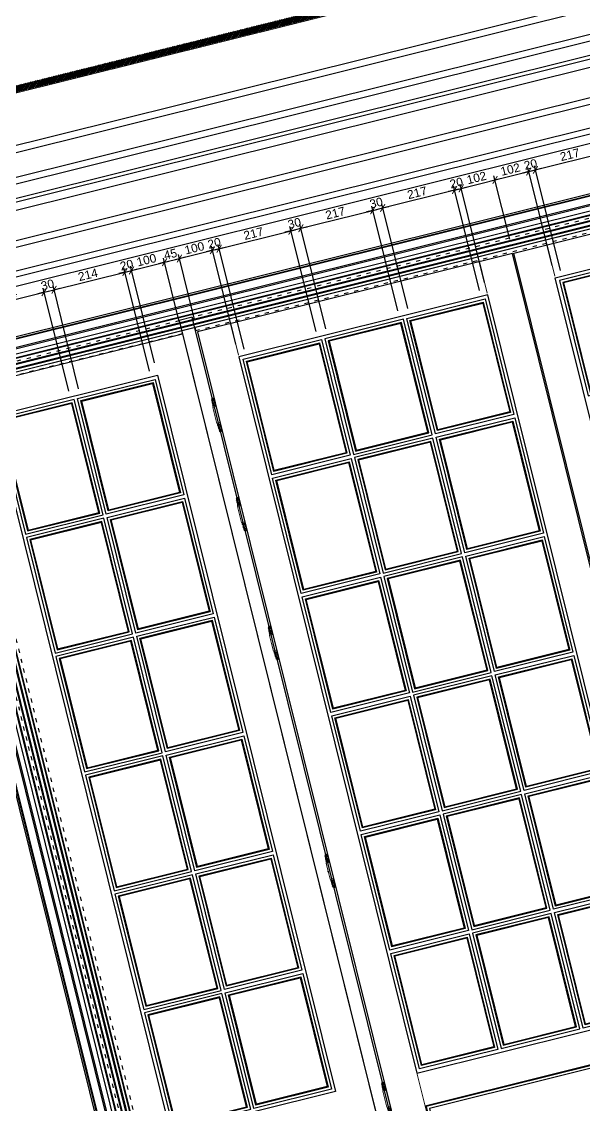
# Model space of a CAD drawing. Header units: inches. Extents: x 122939 to 389145, y 29603 to 574065.
# Drawn here: x 324698 to 326350, y 502496 to 505674 of the extents above; entities that cross this region are included whole.
import ezdxf

# ---------------------------------------------------------------- set-up
doc = ezdxf.new("R2010")
doc.units = ezdxf.units.IN
doc.header["$MEASUREMENT"] = 0
doc.linetypes.add('ACAD_ISO03W100', pattern=[30, 12, -18])
for name, color, linetype in [('8', 8, 'Continuous'), ('DETAIL', 1, 'Continuous'), ('gypsum', 31, 'Continuous')]:
    doc.layers.add(name, color=color, linetype=linetype)
doc.layers.add('GRC', color=41, linetype='Continuous', lineweight=0)
doc.styles.add('DA-dim', font='arial.ttf')
doc.dimstyles.new('DA-10', dxfattribs={"dimtxt": 25, "dimasz": 18.75, "dimexe": 12.5, "dimexo": 37.5, "dimgap": 6.25, "dimtad": 1, "dimdec": 0, "dimdsep": 46, "dimtxsty": 'DA-dim', "dimblk": 'ARCHTICK', "dimcen": 0, "dimdle": 12.5, "dimadec": 0, "dimazin": 0, "dimtfac": 1, "dimtdec": 0, "dimtix": 1, "dimtmove": 2, "dimatfit": 3, "dimfxl": 1, "dimarcsym": 0})

# ---------------------------------------------------------------- blocks, each defined once
blk = doc.blocks.new('CEIL001')
at = {"layer": '8'}
h = blk.add_hatch(dxfattribs=at)
h.set_pattern_fill('ANSI31', color=256, scale=30, style=0)
h.set_pattern_definition([(45, (-522874.697, -8484.2517), (-2.65165043, 2.65165043), [])])
h.paths.add_polyline_path([(2890.1, -20), (2890.1, 0), (-40, 0), (-40, -20)])
at = {"layer": 'GRC', "elevation": 0}
blk.add_lwpolyline([(2890.1, -20), (2890.1, 0), (-40, 0), (-40, -20)], close=True, dxfattribs=at)
blk = doc.blocks.new('hinge paumelle')
at = {"color": 0, "lineweight": 0}
for p, q in [((3516.2, 5246.9), (3522.9, 5246.9)), ((3516.2, 5245.5), (3522.9, 5245.5)), ((3515.3, 5242.2), (3523.8, 5242.2)), ((3515.3, 5194), (3523.8, 5194)), ((3516.2, 5190.6), (3522.9, 5190.6)), ((3516.2, 5189.3), (3522.9, 5189.3))]:
    blk.add_line(p, q, dxfattribs=at)
for points in [[(3519.5, 5248.4), (3515.3, 5248.4), (3515.3, 5246.9), (3516.2, 5246.9), (3516.2, 5245.5), (3515.3, 5245.5), (3515.3, 5242.2), (3514.5, 5242.2), (3514.5, 5218.1)], [(3519.5, 5248.4), (3523.8, 5248.4), (3523.8, 5246.9), (3522.9, 5246.9), (3522.9, 5245.5), (3523.8, 5245.5), (3523.8, 5242.2), (3524.5, 5242.2), (3524.5, 5218.1)], [(3519.5, 5187.8), (3515.3, 5187.8), (3515.3, 5189.3), (3516.2, 5189.3), (3516.2, 5190.6), (3515.3, 5190.6), (3515.3, 5194), (3514.5, 5194), (3514.5, 5218.1)], [(3519.5, 5187.8), (3523.8, 5187.8), (3523.8, 5189.3), (3522.9, 5189.3), (3522.9, 5190.6), (3523.8, 5190.6), (3523.8, 5194), (3524.5, 5194), (3524.5, 5218.1)]]:
    blk.add_lwpolyline(points, dxfattribs=at)
for points in [[(3519.5, 5254), (3515.3, 5254, -0.197419), (3516.7, 5250.7, -0.309597), (3515.3, 5248.4), (3519.5, 5248.4)], [(3519.5, 5262.8), (3515.8, 5262.8, -0.404064), (3516.1, 5258.5, 0.508017), (3517.4, 5254), (3519.5, 5254)], [(3519.5, 5262.8), (3523.3, 5262.8, 0.404064), (3523, 5258.5, -0.508017), (3521.7, 5254), (3519.5, 5254)], [(3519.5, 5254), (3523.8, 5254, 0.197419), (3522.4, 5250.7, 0.309597), (3523.8, 5248.4), (3519.5, 5248.4)], [(3519.5, 5182.1), (3515.3, 5182.1, 0.197419), (3516.7, 5185.4, 0.309597), (3515.3, 5187.8), (3519.5, 5187.8)], [(3519.5, 5173.3), (3515.8, 5173.3, 0.404064), (3516.1, 5177.6, -0.508017), (3517.4, 5182.1), (3519.5, 5182.1)], [(3519.5, 5182.1), (3523.8, 5182.1, -0.197419), (3522.4, 5185.4, -0.309597), (3523.8, 5187.8), (3519.5, 5187.8)], [(3519.5, 5173.3), (3523.3, 5173.3, -0.404064), (3523, 5177.6, 0.508017), (3521.7, 5182.1), (3519.5, 5182.1)]]:
    blk.add_lwpolyline(points, format="xyb", dxfattribs=at)
for centre, start, end in [((3519.5, 5265.7), 287.5595, 252.4405), ((3519.5, 5170.4), 107.5595, 72.4405)]:
    blk.add_arc(centre, 3.04, start, end, dxfattribs=at)
blk = doc.blocks.new('_ARCHTICK')
at = {"color": 0, "linetype": 'ByBlock', "const_width": 0.15}
blk.add_lwpolyline([(-0.5, -0.5), (0.5, 0.5)], dxfattribs=at)
blk = doc.blocks.new('*D506')
at = {"layer": 'Defpoints', "color": 0, "transparency": 16777216}
for p in [(324764.3, 504880.9), (324845.5, 504554.3, 0), (324637.5, 504502.5, 0)]:
    blk.add_point(p, dxfattribs=at)
at = {"layer": 'DETAIL', "color": 0, "lineweight": -2, "transparency": 16777216}
for p, q in [((324544.1, 504826.1), (324776.4, 504883.9)), ((324836.5, 504590.7), (324761.3, 504893)), ((324628.5, 504538.9), (324553.3, 504841.3))]:
    blk.add_line(p, q, dxfattribs=at)
at = {"layer": 'DETAIL', "color": 0, "lineweight": -2, "transparency": 16777216, "xscale": 18.75, "yscale": 18.75, "zscale": 18.75}
for p, rotation in [((324764.3, 504880.9), 13.9714232829857), ((324556.3, 504829.2), 193.9714232829857)]:
    blk.add_blockref('_ARCHTICK', p, dxfattribs=dict(at, rotation=rotation))
at = {"layer": 'DETAIL', "color": 0, "transparency": 16777216, "insert": (324655.7, 504873.3), "char_height": 25, "attachment_point": 5, "rotation": 13.9714, "style": 'DA-dim'}
blk.add_mtext('214', dxfattribs=at)
blk = doc.blocks.new('*D507')
at = {"layer": 'Defpoints', "color": 0, "transparency": 16777216}
for p in [(324793.4, 504888.2), (324845.5, 504554.3, 0), (324874.7, 504561.5, 0)]:
    blk.add_point(p, dxfattribs=at)
at = {"layer": 'DETAIL', "color": 0, "lineweight": -2, "transparency": 16777216}
for p, q in [((324836.5, 504590.7), (324761.3, 504893)), ((324764.3, 504880.9), (324793.4, 504888.2)), ((324865.6, 504597.9), (324790.4, 504900.3)), ((324793.4, 504888.2), (324811.6, 504892.7)), ((324764.3, 504880.9), (324746.1, 504876.4))]:
    blk.add_line(p, q, dxfattribs=at)
at = {"layer": 'DETAIL', "color": 0, "lineweight": -2, "transparency": 16777216, "xscale": 18.75, "yscale": 18.75, "zscale": 18.75}
for p, rotation in [((324764.3, 504880.9), 13.9714232829857), ((324793.4, 504888.2), 193.9714232829857)]:
    blk.add_blockref('_ARCHTICK', p, dxfattribs=dict(at, rotation=rotation))
at = {"layer": 'DETAIL', "color": 0, "transparency": 16777216, "insert": (324774.2, 504903), "char_height": 25, "attachment_point": 5, "rotation": 13.9714, "style": 'DA-dim'}
blk.add_mtext('30', dxfattribs=at)
blk = doc.blocks.new('*D508')
at = {"layer": 'Defpoints', "color": 0, "transparency": 16777216}
for p in [(325001.4, 504939.9), (325082.7, 504613.3, 0), (324874.7, 504561.5, 0)]:
    blk.add_point(p, dxfattribs=at)
at = {"layer": 'DETAIL', "color": 0, "lineweight": -2, "transparency": 16777216}
for p, q in [((325073.6, 504649.7), (324998.4, 504952)), ((324781.3, 504885.1), (325013.5, 504942.9)), ((324865.6, 504597.9), (324790.4, 504900.3))]:
    blk.add_line(p, q, dxfattribs=at)
at = {"layer": 'DETAIL', "color": 0, "lineweight": -2, "transparency": 16777216, "xscale": 18.75, "yscale": 18.75, "zscale": 18.75}
for p, rotation in [((325001.4, 504939.9), 13.9714232829857), ((324793.4, 504888.2), 193.9714232829857)]:
    blk.add_blockref('_ARCHTICK', p, dxfattribs=dict(at, rotation=rotation))
at = {"layer": 'DETAIL', "color": 0, "transparency": 16777216, "insert": (324892.9, 504932.3), "char_height": 25, "attachment_point": 5, "rotation": 13.9714, "style": 'DA-dim'}
blk.add_mtext('214', dxfattribs=at)
blk = doc.blocks.new('*D509')
at = {"layer": 'Defpoints', "color": 0, "transparency": 16777216}
for p in [(325020.8, 504944.7), (325097.2, 504637.5, 0), (325082.7, 504613.3, 0)]:
    blk.add_point(p, dxfattribs=at)
at = {"layer": 'DETAIL', "color": 0, "lineweight": -2, "transparency": 16777216}
for p, q in [((325073.6, 504649.7), (324998.4, 504952)), ((325088.2, 504673.9), (325017.8, 504956.9)), ((325020.8, 504944.7), (325039, 504949.3)), ((325001.4, 504939.9), (324983.2, 504935.4)), ((325001.4, 504939.9), (325020.8, 504944.7))]:
    blk.add_line(p, q, dxfattribs=at)
at = {"layer": 'DETAIL', "color": 0, "lineweight": -2, "transparency": 16777216, "xscale": 18.75, "yscale": 18.75, "zscale": 18.75}
for p, rotation in [((325001.4, 504939.9), 13.9714232829857), ((325020.8, 504944.7), 193.9714232829857)]:
    blk.add_blockref('_ARCHTICK', p, dxfattribs=dict(at, rotation=rotation))
at = {"layer": 'DETAIL', "color": 0, "transparency": 16777216, "insert": (325006.5, 504960.8), "char_height": 25, "attachment_point": 5, "rotation": 13.9714, "style": 'DA-dim'}
blk.add_mtext('20', dxfattribs=at)
blk = doc.blocks.new('*D510')
at = {"layer": 'Defpoints', "color": 0, "transparency": 16777216}
for p in [(325117.9, 504968.9), (325170.1, 504758.7, 0), (325097.2, 504637.5, 0)]:
    blk.add_point(p, dxfattribs=at)
at = {"layer": 'DETAIL', "color": 0, "lineweight": -2, "transparency": 16777216}
for p, q in [((325161.1, 504795.1), (325114.8, 504981)), ((325008.7, 504941.7), (325130, 504971.9)), ((325088.2, 504673.9), (325017.8, 504956.9))]:
    blk.add_line(p, q, dxfattribs=at)
at = {"layer": 'DETAIL', "color": 0, "lineweight": -2, "transparency": 16777216, "xscale": 18.75, "yscale": 18.75, "zscale": 18.75}
for p, rotation in [((325117.9, 504968.9), 13.9714232829857), ((325020.8, 504944.7), 193.9714232829857)]:
    blk.add_blockref('_ARCHTICK', p, dxfattribs=dict(at, rotation=rotation))
at = {"layer": 'DETAIL', "color": 0, "transparency": 16777216, "insert": (325064.7, 504975.3), "char_height": 25, "attachment_point": 5, "rotation": 13.9714, "style": 'DA-dim'}
blk.add_mtext('100', dxfattribs=at)
blk = doc.blocks.new('*D511')
at = {"layer": 'Defpoints', "color": 0, "transparency": 16777216}
for p in [(325161.5, 504979.7), (325170.1, 504758.7, 0), (325215, 504764.7, 0)]:
    blk.add_point(p, dxfattribs=at)
at = {"layer": 'DETAIL', "color": 0, "lineweight": -2, "transparency": 16777216}
for p, q in [((325161.1, 504795.1), (325114.8, 504981)), ((325117.9, 504968.9), (325161.5, 504979.7)), ((325206, 504801.1), (325158.5, 504991.9)), ((325161.5, 504979.7), (325179.7, 504984.3)), ((325117.9, 504968.9), (325099.7, 504964.4))]:
    blk.add_line(p, q, dxfattribs=at)
at = {"layer": 'DETAIL', "color": 0, "lineweight": -2, "transparency": 16777216, "xscale": 18.75, "yscale": 18.75, "zscale": 18.75}
for p, rotation in [((325117.9, 504968.9), 13.9714232829857), ((325161.5, 504979.7), 193.9714232829857)]:
    blk.add_blockref('_ARCHTICK', p, dxfattribs=dict(at, rotation=rotation))
at = {"layer": 'DETAIL', "color": 0, "transparency": 16777216, "insert": (325135.1, 504992.7), "char_height": 25, "attachment_point": 5, "rotation": 13.9714, "style": 'DA-dim'}
blk.add_mtext('45', dxfattribs=at)
blk = doc.blocks.new('*D512')
at = {"layer": 'Defpoints', "color": 0, "transparency": 16777216}
for p in [(325258.6, 505003.9), (325215, 504764.7, 0), (325336.2, 504691.8, 0)]:
    blk.add_point(p, dxfattribs=at)
at = {"layer": 'DETAIL', "color": 0, "lineweight": -2, "transparency": 16777216}
for p, q in [((325327.2, 504728.2), (325255.5, 505016)), ((325149.4, 504976.7), (325270.7, 505006.9)), ((325206, 504801.1), (325158.5, 504991.9))]:
    blk.add_line(p, q, dxfattribs=at)
at = {"layer": 'DETAIL', "color": 0, "lineweight": -2, "transparency": 16777216, "xscale": 18.75, "yscale": 18.75, "zscale": 18.75}
for p, rotation in [((325258.6, 505003.9), 13.9714232829857), ((325161.5, 504979.7), 193.9714232829857)]:
    blk.add_blockref('_ARCHTICK', p, dxfattribs=dict(at, rotation=rotation))
at = {"layer": 'DETAIL', "color": 0, "transparency": 16777216, "insert": (325205.5, 505010.3), "char_height": 25, "attachment_point": 5, "rotation": 13.9714, "style": 'DA-dim'}
blk.add_mtext('100', dxfattribs=at)
blk = doc.blocks.new('*D513')
at = {"layer": 'Defpoints', "color": 0, "transparency": 16777216}
for p in [(325278, 505008.7), (325336.2, 504691.8, 0), (325360.4, 504677.3, 0)]:
    blk.add_point(p, dxfattribs=at)
at = {"layer": 'DETAIL', "color": 0, "lineweight": -2, "transparency": 16777216}
for p, q in [((325327.2, 504728.2), (325255.5, 505016)), ((325351.4, 504713.6), (325275, 505020.8)), ((325278, 505008.7), (325296.2, 505013.2)), ((325258.6, 505003.9), (325240.4, 504999.4)), ((325258.6, 505003.9), (325278, 505008.7))]:
    blk.add_line(p, q, dxfattribs=at)
at = {"layer": 'DETAIL', "color": 0, "lineweight": -2, "transparency": 16777216, "xscale": 18.75, "yscale": 18.75, "zscale": 18.75}
for p, rotation in [((325258.6, 505003.9), 13.9714232829857), ((325278, 505008.7), 193.9714232829857)]:
    blk.add_blockref('_ARCHTICK', p, dxfattribs=dict(at, rotation=rotation))
at = {"layer": 'DETAIL', "color": 0, "transparency": 16777216, "insert": (325263.7, 505024.8), "char_height": 25, "attachment_point": 5, "rotation": 13.9714, "style": 'DA-dim'}
blk.add_mtext('20', dxfattribs=at)
blk = doc.blocks.new('*D514')
at = {"layer": 'Defpoints', "color": 0, "transparency": 16777216}
for p in [(325489, 505061.2), (325571.5, 504729.8, 0), (325360.4, 504677.3, 0)]:
    blk.add_point(p, dxfattribs=at)
at = {"layer": 'DETAIL', "color": 0, "lineweight": -2, "transparency": 16777216}
for p, q in [((325265.8, 505005.7), (325501.2, 505064.2)), ((325562.5, 504766.2), (325486, 505073.4)), ((325351.4, 504713.6), (325275, 505020.8))]:
    blk.add_line(p, q, dxfattribs=at)
at = {"layer": 'DETAIL', "color": 0, "lineweight": -2, "transparency": 16777216, "xscale": 18.75, "yscale": 18.75, "zscale": 18.75}
for p, rotation in [((325489, 505061.2), 13.9714232829857), ((325278, 505008.7), 193.9714232829857)]:
    blk.add_blockref('_ARCHTICK', p, dxfattribs=dict(at, rotation=rotation))
at = {"layer": 'DETAIL', "color": 0, "transparency": 16777216, "insert": (325379, 505053.2), "char_height": 25, "attachment_point": 5, "rotation": 13.9714, "style": 'DA-dim'}
blk.add_mtext('217', dxfattribs=at)
blk = doc.blocks.new('*D515')
at = {"layer": 'Defpoints', "color": 0, "transparency": 16777216}
for p in [(325518.2, 505068.5), (325571.5, 504729.8, 0), (325600.6, 504737, 0)]:
    blk.add_point(p, dxfattribs=at)
at = {"layer": 'DETAIL', "color": 0, "lineweight": -2, "transparency": 16777216}
for p, q in [((325591.6, 504773.4), (325515.1, 505080.6)), ((325489, 505061.2), (325470.8, 505056.7)), ((325562.5, 504766.2), (325486, 505073.4)), ((325489, 505061.2), (325518.2, 505068.5)), ((325518.2, 505068.5), (325536.3, 505073))]:
    blk.add_line(p, q, dxfattribs=at)
at = {"layer": 'DETAIL', "color": 0, "lineweight": -2, "transparency": 16777216, "xscale": 18.75, "yscale": 18.75, "zscale": 18.75}
for p, rotation in [((325518.2, 505068.5), 193.9714232829857), ((325489, 505061.2), 13.9714232829857)]:
    blk.add_blockref('_ARCHTICK', p, dxfattribs=dict(at, rotation=rotation))
at = {"layer": 'DETAIL', "color": 0, "transparency": 16777216, "insert": (325499, 505083.3), "char_height": 25, "attachment_point": 5, "rotation": 13.9714, "style": 'DA-dim'}
blk.add_mtext('30', dxfattribs=at)
blk = doc.blocks.new('*D516')
at = {"layer": 'Defpoints', "color": 0, "transparency": 16777216}
for p in [(325729.2, 505121), (325811.7, 504789.5, 0), (325600.6, 504737, 0)]:
    blk.add_point(p, dxfattribs=at)
at = {"layer": 'DETAIL', "color": 0, "lineweight": -2, "transparency": 16777216}
for p, q in [((325506, 505065.5), (325741.3, 505124)), ((325802.6, 504825.9), (325726.2, 505133.1)), ((325591.6, 504773.4), (325515.1, 505080.6))]:
    blk.add_line(p, q, dxfattribs=at)
at = {"layer": 'DETAIL', "color": 0, "lineweight": -2, "transparency": 16777216, "xscale": 18.75, "yscale": 18.75, "zscale": 18.75}
for p, rotation in [((325729.2, 505121), 13.9714232829857), ((325518.2, 505068.5), 193.9714232829857)]:
    blk.add_blockref('_ARCHTICK', p, dxfattribs=dict(at, rotation=rotation))
at = {"layer": 'DETAIL', "color": 0, "transparency": 16777216, "insert": (325619.1, 505113), "char_height": 25, "attachment_point": 5, "rotation": 13.9714, "style": 'DA-dim'}
blk.add_mtext('217', dxfattribs=at)
blk = doc.blocks.new('*D517')
at = {"layer": 'Defpoints', "color": 0, "transparency": 16777216}
for p in [(325758.3, 505128.2), (325811.7, 504789.5, 0), (325840.8, 504796.8, 0)]:
    blk.add_point(p, dxfattribs=at)
at = {"layer": 'DETAIL', "color": 0, "lineweight": -2, "transparency": 16777216}
for p, q in [((325831.7, 504833.2), (325755.3, 505140.4)), ((325729.2, 505121), (325711, 505116.5)), ((325802.6, 504825.9), (325726.2, 505133.1)), ((325729.2, 505121), (325758.3, 505128.2)), ((325758.3, 505128.2), (325776.5, 505132.8))]:
    blk.add_line(p, q, dxfattribs=at)
at = {"layer": 'DETAIL', "color": 0, "lineweight": -2, "transparency": 16777216, "xscale": 18.75, "yscale": 18.75, "zscale": 18.75}
for p, rotation in [((325758.3, 505128.2), 193.9714232829857), ((325729.2, 505121), 13.9714232829857)]:
    blk.add_blockref('_ARCHTICK', p, dxfattribs=dict(at, rotation=rotation))
at = {"layer": 'DETAIL', "color": 0, "transparency": 16777216, "insert": (325739.2, 505143.1), "char_height": 25, "attachment_point": 5, "rotation": 13.9714, "style": 'DA-dim'}
blk.add_mtext('30', dxfattribs=at)
blk = doc.blocks.new('*D518')
at = {"layer": 'Defpoints', "color": 0, "transparency": 16777216}
for p in [(325969.4, 505180.7), (326051.9, 504849.3, 0), (325840.8, 504796.8, 0)]:
    blk.add_point(p, dxfattribs=at)
at = {"layer": 'DETAIL', "color": 0, "lineweight": -2, "transparency": 16777216}
for p, q in [((325746.2, 505125.2), (325981.5, 505183.8)), ((326042.8, 504885.7), (325966.4, 505192.9)), ((325831.7, 504833.2), (325755.3, 505140.4))]:
    blk.add_line(p, q, dxfattribs=at)
at = {"layer": 'DETAIL', "color": 0, "lineweight": -2, "transparency": 16777216, "xscale": 18.75, "yscale": 18.75, "zscale": 18.75}
for p, rotation in [((325969.4, 505180.7), 13.9714232829857), ((325758.3, 505128.2), 193.9714232829857)]:
    blk.add_blockref('_ARCHTICK', p, dxfattribs=dict(at, rotation=rotation))
at = {"layer": 'DETAIL', "color": 0, "transparency": 16777216, "insert": (325859.3, 505172.7), "char_height": 25, "attachment_point": 5, "rotation": 13.9714, "style": 'DA-dim'}
blk.add_mtext('217', dxfattribs=at)
blk = doc.blocks.new('*D519')
at = {"layer": 'Defpoints', "color": 0, "transparency": 16777216}
for p in [(325988.8, 505185.6), (326066.4, 504873.5, 0), (326051.9, 504849.3, 0)]:
    blk.add_point(p, dxfattribs=at)
at = {"layer": 'DETAIL', "color": 0, "lineweight": -2, "transparency": 16777216}
for p, q in [((325969.4, 505180.7), (325951.2, 505176.2)), ((326042.8, 504885.7), (325966.4, 505192.9)), ((325969.4, 505180.7), (325988.8, 505185.6)), ((326057.4, 504909.9), (325985.8, 505197.7)), ((325988.8, 505185.6), (326007, 505190.1))]:
    blk.add_line(p, q, dxfattribs=at)
at = {"layer": 'DETAIL', "color": 0, "lineweight": -2, "transparency": 16777216, "xscale": 18.75, "yscale": 18.75, "zscale": 18.75}
for p, rotation in [((325969.4, 505180.7), 13.9714232829857), ((325988.8, 505185.6), 193.9714232829857)]:
    blk.add_blockref('_ARCHTICK', p, dxfattribs=dict(at, rotation=rotation))
at = {"layer": 'DETAIL', "color": 0, "transparency": 16777216, "insert": (325974.5, 505201.6), "char_height": 25, "attachment_point": 5, "rotation": 13.9714, "style": 'DA-dim'}
blk.add_mtext('20', dxfattribs=at)
blk = doc.blocks.new('*D520')
at = {"layer": 'Defpoints', "color": 0, "transparency": 16777216}
for p in [(326088, 505210.3), (326140.3, 505000.2, 0), (326066.4, 504873.5, 0)]:
    blk.add_point(p, dxfattribs=at)
at = {"layer": 'DETAIL', "color": 0, "lineweight": -2, "transparency": 16777216}
for p, q in [((325976.7, 505182.6), (326100.1, 505213.3)), ((326131.2, 505036.6), (326085, 505222.4)), ((326057.4, 504909.9), (325985.8, 505197.7))]:
    blk.add_line(p, q, dxfattribs=at)
at = {"layer": 'DETAIL', "color": 0, "lineweight": -2, "transparency": 16777216, "xscale": 18.75, "yscale": 18.75, "zscale": 18.75}
for p, rotation in [((326088, 505210.3), 13.9714232829857), ((325988.8, 505185.6), 193.9714232829857)]:
    blk.add_blockref('_ARCHTICK', p, dxfattribs=dict(at, rotation=rotation))
at = {"layer": 'DETAIL', "color": 0, "transparency": 16777216, "insert": (326033.8, 505216.4), "char_height": 25, "attachment_point": 5, "rotation": 13.9714, "style": 'DA-dim'}
blk.add_mtext('102', dxfattribs=at)
blk = doc.blocks.new('*D521')
at = {"layer": 'Defpoints', "color": 0, "transparency": 16777216}
for p in [(326187.2, 505234.9), (326140.3, 505000.2, 0), (326264.9, 504922.9, 0)]:
    blk.add_point(p, dxfattribs=at)
at = {"layer": 'DETAIL', "color": 0, "lineweight": -2, "transparency": 16777216}
for p, q in [((326075.9, 505207.2), (326199.4, 505238)), ((326255.8, 504959.3), (326184.2, 505247.1)), ((326131.2, 505036.6), (326085, 505222.4))]:
    blk.add_line(p, q, dxfattribs=at)
at = {"layer": 'DETAIL', "color": 0, "lineweight": -2, "transparency": 16777216, "xscale": 18.75, "yscale": 18.75, "zscale": 18.75}
for p, rotation in [((326187.2, 505234.9), 13.9714232829857), ((326088, 505210.3), 193.9714232829857)]:
    blk.add_blockref('_ARCHTICK', p, dxfattribs=dict(at, rotation=rotation))
at = {"layer": 'DETAIL', "color": 0, "transparency": 16777216, "insert": (326133, 505241), "char_height": 25, "attachment_point": 5, "rotation": 13.9714, "style": 'DA-dim'}
blk.add_mtext('102', dxfattribs=at)
blk = doc.blocks.new('*D522')
at = {"layer": 'Defpoints', "color": 0, "transparency": 16777216}
for p in [(326206.6, 505239.8), (326264.9, 504922.9, 0), (326289.1, 504908.3, 0)]:
    blk.add_point(p, dxfattribs=at)
at = {"layer": 'DETAIL', "color": 0, "lineweight": -2, "transparency": 16777216}
for p, q in [((326187.2, 505234.9), (326169, 505230.4)), ((326255.8, 504959.3), (326184.2, 505247.1)), ((326187.2, 505234.9), (326206.6, 505239.8)), ((326280, 504944.7), (326203.6, 505251.9)), ((326206.6, 505239.8), (326224.8, 505244.3))]:
    blk.add_line(p, q, dxfattribs=at)
at = {"layer": 'DETAIL', "color": 0, "lineweight": -2, "transparency": 16777216, "xscale": 18.75, "yscale": 18.75, "zscale": 18.75}
for p, rotation in [((326187.2, 505234.9), 13.9714232829857), ((326206.6, 505239.8), 193.9714232829857)]:
    blk.add_blockref('_ARCHTICK', p, dxfattribs=dict(at, rotation=rotation))
at = {"layer": 'DETAIL', "color": 0, "transparency": 16777216, "insert": (326192.3, 505255.8), "char_height": 25, "attachment_point": 5, "rotation": 13.9714, "style": 'DA-dim'}
blk.add_mtext('20', dxfattribs=at)
blk = doc.blocks.new('*D523')
at = {"layer": 'Defpoints', "color": 0, "transparency": 16777216}
for p in [(326417.7, 505292.3), (326500.2, 504960.8, 0), (326289.1, 504908.3, 0)]:
    blk.add_point(p, dxfattribs=at)
at = {"layer": 'DETAIL', "color": 0, "lineweight": -2, "transparency": 16777216}
for p, q in [((326491.1, 504997.2), (326414.7, 505304.4)), ((326194.5, 505236.7), (326429.8, 505295.3)), ((326280, 504944.7), (326203.6, 505251.9))]:
    blk.add_line(p, q, dxfattribs=at)
at = {"layer": 'DETAIL', "color": 0, "lineweight": -2, "transparency": 16777216, "xscale": 18.75, "yscale": 18.75, "zscale": 18.75}
for p, rotation in [((326417.7, 505292.3), 13.9714232829857), ((326206.6, 505239.8), 193.9714232829857)]:
    blk.add_blockref('_ARCHTICK', p, dxfattribs=dict(at, rotation=rotation))
at = {"layer": 'DETAIL', "color": 0, "transparency": 16777216, "insert": (326307.6, 505284.3), "char_height": 25, "attachment_point": 5, "rotation": 13.9714, "style": 'DA-dim'}
blk.add_mtext('217', dxfattribs=at)

msp = doc.modelspace()

# ---------------------------------------------------------------- linework, layer by layer
for q in [(327788.02, 505420.347, 0.001), (325083.385, 502205.231, -0.006)]:
    msp.add_line((324487.758, 504599.248, 0.001), q)
at = {"color": 8, "lineweight": 0}
for p, q in [((326263.658, 504927.735, 0.001), (326240.721, 505019.925, 0.001)), ((326065.237, 504878.368, 0.001), (326042.3, 504970.558, 0.001)), ((325334.998, 504696.686, 0.001), (325312.062, 504788.876, 0.001)), ((325857.712, 502595.735, 0.001), (325883.063, 502493.842, 0.001))]:
    msp.add_line(p, q, dxfattribs=at)
at = {"color": 0, "linetype": 'ACAD_ISO03W100'}
for points, elevation in [([(327061.951, 505270.778), (325199.266, 504807.345), (325208.923, 504768.528), (327071.608, 505231.961), (327071.608, 505231.961), (327061.951, 505270.778)], -0.001), ([(325122.485, 502091.301), (325083.669, 502081.643), (324451.788, 504621.373), (325160.449, 504797.687), (325170.107, 504758.871), (324500.262, 504592.214)], -0.008)]:
    msp.add_lwpolyline(points, close=True, dxfattribs=dict(at, elevation=elevation))
at = {"color": 0, "lineweight": -2, "elevation": 0.001}
for points in [[(326143.679, 504995.781), (327068.001, 505225.751), (327687.772, 502734.692), (326763.451, 502504.722)], [(326264.865, 504922.883), (326995.103, 505104.565), (327517.807, 503003.653), (326787.568, 502821.971)], [(326139.342, 504994.702), (325215.02, 504764.732), (325834.791, 502273.674), (326759.113, 502503.643)], [(326507.457, 504972.935), (326276.983, 504915.593), (326361.284, 504576.763), (326591.758, 504634.104)], [(326501.625, 504963.24), (326286.678, 504909.762), (326367.116, 504586.458), (326582.063, 504639.936)], [(326500.167, 504960.816), (326289.102, 504908.304), (326368.574, 504588.881), (326579.639, 504641.394)], [(326066.444, 504873.516), (325336.206, 504691.834), (325858.909, 502590.922), (326589.147, 502772.604)], [(325828.68, 504804.056), (326059.154, 504861.398), (326143.455, 504522.567), (325912.981, 504465.226)], [(325838.375, 504798.225), (326053.322, 504851.703), (326133.76, 504528.399), (325918.813, 504474.921)], [(325840.799, 504796.767), (326051.864, 504849.279), (326131.336, 504529.857), (325920.271, 504477.344)], [(325818.976, 504801.642), (325588.502, 504744.3), (325672.803, 504405.47), (325903.277, 504462.811)], [(325813.144, 504791.947), (325598.197, 504738.469), (325678.635, 504415.165), (325893.582, 504468.643)], [(325811.686, 504789.523), (325600.621, 504737.011), (325680.092, 504417.588), (325891.158, 504470.101)], [(324492.113, 504590.027), (325170.144, 504758.72), (325791.123, 502262.809), (325113.092, 502094.116)], [(325348.324, 504684.545), (325578.798, 504741.886), (325663.099, 504403.056), (325432.625, 504345.714)], [(325358.019, 504678.713), (325572.966, 504732.191), (325653.404, 504408.887), (325438.456, 504355.409)], [(325360.443, 504677.255), (325571.508, 504729.768), (325650.98, 504410.345), (325439.914, 504357.833)], [(324613.299, 504517.129), (325097.246, 504637.534), (325619.95, 502536.622), (325136.002, 502416.216)], [(324862.539, 504568.834), (325089.957, 504625.416), (325174.257, 504286.585), (324946.84, 504230.004)], [(324872.234, 504563.003), (325084.125, 504615.721), (325164.562, 504292.417), (324952.671, 504239.699)], [(324874.658, 504561.545), (325082.667, 504613.297), (325162.139, 504293.875), (324954.129, 504242.122)], [(324852.835, 504566.42), (324625.417, 504509.839), (324709.718, 504171.008), (324937.135, 504227.59)], [(324847.003, 504556.725), (324635.112, 504504.007), (324715.55, 504180.703), (324927.441, 504233.421)], [(324845.545, 504554.302), (324637.536, 504502.549), (324717.008, 504183.127), (324925.017, 504234.879)], [(325915.395, 504455.522), (326145.869, 504512.863), (326230.169, 504174.033), (325999.696, 504116.691)], [(325925.09, 504449.69), (326140.037, 504503.168), (326220.475, 504179.864), (326005.527, 504126.386)], [(325927.514, 504448.232), (326138.579, 504500.745), (326218.051, 504181.322), (326006.985, 504128.81)], [(325905.691, 504453.107), (325675.217, 504395.766), (325759.518, 504056.935), (325989.991, 504114.277)], [(325899.859, 504443.412), (325684.912, 504389.934), (325765.349, 504066.63), (325980.297, 504120.109)], [(325898.401, 504440.989), (325687.336, 504388.476), (325766.807, 504069.054), (325977.873, 504121.567)], [(325435.039, 504336.01), (325665.513, 504393.351), (325749.813, 504054.521), (325519.34, 503997.179)], [(325444.734, 504330.178), (325659.681, 504383.657), (325740.119, 504060.353), (325525.171, 504006.874)], [(325447.158, 504328.72), (325658.223, 504381.233), (325737.695, 504061.811), (325526.629, 504009.298)], [(324949.254, 504220.3), (325176.672, 504276.881), (325260.972, 503938.05), (325033.554, 503881.469)], [(324958.949, 504214.468), (325170.84, 504267.186), (325251.277, 503943.882), (325039.386, 503891.164)], [(324961.372, 504213.01), (325169.382, 504264.762), (325248.853, 503945.34), (325040.844, 503893.588)], [(324939.55, 504217.885), (324712.132, 504161.304), (324796.433, 503822.474), (325023.85, 503879.055)], [(324933.718, 504208.191), (324721.827, 504155.472), (324802.264, 503832.169), (325014.155, 503884.887)], [(324932.26, 504205.767), (324724.251, 504154.015), (324803.722, 503834.592), (325011.732, 503886.345)], [(326002.11, 504106.987), (326232.584, 504164.328), (326316.884, 503825.498), (326086.41, 503768.156)], [(326011.805, 504101.155), (326226.752, 504154.634), (326307.189, 503831.33), (326092.242, 503777.851)], [(326014.228, 504099.697), (326225.294, 504152.21), (326304.766, 503832.788), (326093.7, 503780.275)], [(325992.406, 504104.573), (325761.932, 504047.231), (325846.232, 503708.401), (326076.706, 503765.742)], [(325986.574, 504094.878), (325771.627, 504041.399), (325852.064, 503718.095), (326067.011, 503771.574)], [(325985.116, 504092.454), (325774.05, 504039.941), (325853.522, 503720.519), (326064.588, 503773.032)], [(325521.754, 503987.475), (325752.228, 504044.817), (325836.528, 503705.986), (325606.054, 503648.645)], [(325531.449, 503981.643), (325746.396, 504035.122), (325826.833, 503711.818), (325611.886, 503658.339)], [(325533.872, 503980.185), (325744.938, 504032.698), (325824.41, 503713.276), (325613.344, 503660.763)], [(325035.969, 503871.765), (325263.386, 503928.346), (325347.687, 503589.516), (325120.269, 503532.935)], [(325045.664, 503865.933), (325257.555, 503918.651), (325337.992, 503595.347), (325126.101, 503542.629)], [(325048.087, 503864.475), (325256.097, 503916.228), (325335.568, 503596.805), (325127.559, 503545.053)], [(325026.265, 503869.351), (324798.847, 503812.77), (324883.147, 503473.939), (325110.565, 503530.52)], [(325020.433, 503859.656), (324808.542, 503806.938), (324888.979, 503483.634), (325100.87, 503536.352)], [(325018.975, 503857.232), (324810.966, 503805.48), (324890.437, 503486.058), (325098.447, 503537.81)], [(326088.825, 503758.452), (326319.299, 503815.794), (326403.599, 503476.963), (326173.125, 503419.622)], [(326098.52, 503752.62), (326313.467, 503806.099), (326393.904, 503482.795), (326178.957, 503429.317)], [(326100.943, 503751.162), (326312.009, 503803.675), (326391.481, 503484.253), (326180.415, 503431.74)], [(326079.121, 503756.038), (325848.647, 503698.696), (325932.947, 503359.866), (326163.421, 503417.207)], [(326073.289, 503746.343), (325858.342, 503692.865), (325938.779, 503369.561), (326153.726, 503423.039)], [(326071.831, 503743.919), (325860.765, 503691.407), (325940.237, 503371.984), (326151.303, 503424.497)], [(325608.469, 503638.94), (325838.943, 503696.282), (325923.243, 503357.451), (325692.769, 503300.11)], [(325618.164, 503633.109), (325833.111, 503686.587), (325913.548, 503363.283), (325698.601, 503309.805)], [(325620.587, 503631.651), (325831.653, 503684.163), (325911.125, 503364.741), (325700.059, 503312.228)], [(325122.684, 503523.23), (325350.101, 503579.811), (325434.402, 503240.981), (325206.984, 503184.4)], [(325132.378, 503517.399), (325344.269, 503570.117), (325424.707, 503246.813), (325212.816, 503194.095)], [(325134.802, 503515.941), (325342.811, 503567.693), (325422.283, 503248.271), (325214.274, 503196.518)], [(325112.979, 503520.816), (324885.562, 503464.235), (324969.862, 503125.404), (325197.28, 503181.985)], [(325107.148, 503511.121), (324895.257, 503458.403), (324975.694, 503135.099), (325187.585, 503187.817)], [(325105.69, 503508.697), (324897.68, 503456.945), (324977.152, 503137.523), (325185.161, 503189.275)], [(326175.54, 503409.918), (326406.013, 503467.259), (326490.314, 503128.428), (326259.84, 503071.087)], [(326185.234, 503404.086), (326400.182, 503457.564), (326480.619, 503134.26), (326265.672, 503080.782)], [(326187.658, 503402.628), (326398.724, 503455.14), (326478.195, 503135.718), (326267.13, 503083.206)], [(326165.835, 503407.503), (325935.362, 503350.162), (326019.662, 503011.331), (326250.136, 503068.673)], [(326160.004, 503397.808), (325945.056, 503344.33), (326025.494, 503021.026), (326240.441, 503074.504)], [(326158.546, 503395.385), (325947.48, 503342.872), (326026.952, 503023.45), (326238.017, 503075.962)], [(325695.184, 503290.406), (325925.657, 503347.747), (326009.958, 503008.917), (325779.484, 502951.575)], [(325704.878, 503284.574), (325919.826, 503338.052), (326000.263, 503014.749), (325785.316, 502961.27)], [(325707.302, 503283.116), (325918.368, 503335.629), (325997.839, 503016.207), (325786.774, 502963.694)], [(325209.398, 503174.696), (325436.816, 503231.277), (325521.117, 502892.446), (325293.699, 502835.865)], [(325219.093, 503168.864), (325430.984, 503221.582), (325511.422, 502898.278), (325299.531, 502845.56)], [(325219.093, 503168.864), (325430.984, 503221.582), (325511.422, 502898.278), (325299.531, 502845.56)], [(325221.517, 503167.406), (325429.526, 503219.158), (325508.998, 502899.736), (325300.989, 502847.984)], [(325221.517, 503167.406), (325429.526, 503219.158), (325508.998, 502899.736), (325300.989, 502847.984)], [(325199.694, 503172.281), (324972.277, 503115.7), (325056.577, 502776.87), (325283.995, 502833.451)], [(325193.862, 503162.586), (324981.971, 503109.868), (325062.409, 502786.564), (325274.3, 502839.283)], [(325193.862, 503162.586), (324981.971, 503109.868), (325062.409, 502786.564), (325274.3, 502839.283)], [(325192.404, 503160.163), (324984.395, 503108.41), (325063.867, 502788.988), (325271.876, 502840.741)], [(325192.404, 503160.163), (324984.395, 503108.41), (325063.867, 502788.988), (325271.876, 502840.741)], [(326262.254, 503061.383), (326492.728, 503118.724), (326577.029, 502779.894), (326346.555, 502722.552)], [(326271.949, 503055.551), (326486.897, 503109.029), (326567.334, 502785.726), (326352.387, 502732.247)], [(326274.373, 503054.093), (326485.439, 503106.606), (326564.91, 502787.184), (326353.845, 502734.671)], [(326252.55, 503058.968), (326022.076, 503001.627), (326106.377, 502662.796), (326336.851, 502720.138)], [(326246.718, 503049.274), (326031.771, 502995.795), (326112.209, 502672.491), (326327.156, 502725.97)], [(326245.261, 503046.85), (326034.195, 502994.337), (326113.667, 502674.915), (326324.732, 502727.428)], [(325781.898, 502941.871), (326012.372, 502999.213), (326096.673, 502660.382), (325866.199, 502603.041)], [(325791.593, 502936.039), (326006.54, 502989.518), (326086.978, 502666.214), (325872.031, 502612.735)], [(325794.017, 502934.581), (326005.082, 502987.094), (326084.554, 502667.672), (325873.489, 502615.159)], [(325296.113, 502826.161), (325523.531, 502882.742), (325607.831, 502543.912), (325380.414, 502487.33)], [(325296.113, 502826.161), (325523.531, 502882.742), (325607.831, 502543.912), (325380.414, 502487.33)], [(325305.808, 502820.329), (325517.699, 502873.047), (325598.137, 502549.743), (325386.246, 502497.025)], [(325305.808, 502820.329), (325517.699, 502873.047), (325598.137, 502549.743), (325386.246, 502497.025)], [(325308.232, 502818.871), (325516.241, 502870.624), (325595.713, 502551.201), (325387.704, 502499.449)], [(325308.232, 502818.871), (325516.241, 502870.624), (325595.713, 502551.201), (325387.704, 502499.449)], [(325286.409, 502823.747), (325058.991, 502767.165), (325143.292, 502428.335), (325370.71, 502484.916)], [(325286.409, 502823.747), (325058.991, 502767.165), (325143.292, 502428.335), (325370.71, 502484.916)], [(325280.577, 502814.052), (325068.686, 502761.334), (325149.124, 502438.03), (325361.015, 502490.748)], [(325280.577, 502814.052), (325068.686, 502761.334), (325149.124, 502438.03), (325361.015, 502490.748)], [(325279.119, 502811.628), (325071.11, 502759.876), (325150.582, 502440.453), (325358.591, 502492.206)], [(325279.119, 502811.628), (325071.11, 502759.876), (325150.582, 502440.453), (325358.591, 502492.206)]]:
    msp.add_lwpolyline(points, close=True, dxfattribs=at)
at = {"color": 0, "elevation": 0.001}
msp.add_lwpolyline([(325816.474, 502160.915), (325855.29, 502170.573), (325199.266, 504807.345), (325160.449, 504797.687)], close=True, dxfattribs=at)
at = {"color": 0, "lineweight": -2, "elevation": 0.001}
for points in [[(326662.071, 502479.499), (326613.301, 502675.524), (325883.063, 502493.842), (325931.833, 502297.817)], [(326660.13, 502479.017), (326611.843, 502673.1), (325885.486, 502492.384), (325933.774, 502298.3)], [(326652.367, 502477.085), (326606.011, 502663.405), (325895.181, 502486.552), (325941.537, 502300.232)]]:
    msp.add_lwpolyline(points, dxfattribs=at)
at = {"color": 4}
msp.add_point((325598.377, 503182.48, 0.001), dxfattribs=at)
at = {"layer": 'gypsum', "color": 8}
for p, q in [((328709.322, 506313.367, -0.001), (323255.422, 504956.446, -0.001)), ((323260.251, 504937.038, -0.001), (328714.151, 506293.959, -0.001)), ((329141.557, 506229.993, -0.007), (322882.092, 504672.648, -0.001)), ((328789.253, 506219.9, -0.001), (323204.347, 504830.385, -0.001)), ((323223.779, 504855.829, -0.001), (328784.425, 506239.309, -0.001)), ((323194.596, 504786.74, -0.001), (328823.171, 506187.12, -0.001)), ((329214.159, 506159.014, -0.007), (322876.403, 504582.192, -0.001)), ((329224.141, 506142.246, -0.007), (322877.802, 504563.288, -0.001)), ((329320.779, 506096.788, -0.007), (322811.676, 504477.334, -0.001)), ((329329.747, 506081.884, -0.007), (322797.124, 504456.578, -0.001))]:
    msp.add_line(p, q, dxfattribs=at)
at = {"layer": 'gypsum', "color": 8, "elevation": -0.001}
for points in [[(322701.317, 504653.708), (328631.502, 506129.128)], [(322774.938, 504424.708), (329354.597, 506061.716)]]:
    msp.add_lwpolyline(points, dxfattribs=at)
at = {"layer": 'gypsum', "elevation": 0}
for points in [[(324986.767, 502181.192), (324366.958, 504672.402), (327860.457, 505541.579), (328480.266, 503050.369)], [(324990.976, 502182.24), (324372.214, 504669.24), (327857.295, 505536.323), (328476.057, 503049.322)], [(324992.95, 502182.731), (324374.68, 504667.757), (327855.812, 505533.857), (328474.083, 503048.831)], [(325015.673, 502188.384), (324403.056, 504650.687), (327838.743, 505505.48), (328451.359, 503043.177)], [(325019.638, 502189.371), (324408.007, 504647.709), (327835.765, 505500.53), (328447.395, 503042.191)], [(325034.222, 502192.999), (324426.22, 504636.754), (327824.809, 505482.317), (328432.811, 503038.562)], [(325044.167, 502195.473), (324438.639, 504629.283), (327817.338, 505469.897), (328422.866, 503036.088)], [(325046.474, 502196.048), (324441.521, 504627.55), (327815.605, 505467.016), (328420.558, 503035.514)], [(325060.775, 502199.605), (324459.379, 504616.807), (327804.862, 505449.157), (328406.258, 503031.956)], [(325063.082, 502200.18), (324462.261, 504615.074), (327803.129, 505446.276), (328403.95, 503031.382)], [(325073.028, 502202.654), (324474.681, 504607.602), (327795.657, 505433.855), (328394.004, 503028.907)], [(325075.337, 502203.228), (324477.564, 504605.868), (327793.923, 505430.973), (328391.696, 503028.333)], [(325083.808, 502205.336), (324488.144, 504599.504), (327787.559, 505420.393), (328383.224, 503026.225)]]:
    msp.add_lwpolyline(points, dxfattribs=at)

# ---------------------------------------------------------------- block references
at = {"color": 0, "xscale": -1, "rotation": 13.97142328298562}
for p in [(329945.785, 500306.962, 0.001), (330018.216, 500015.838, 0.001), (330112.136, 499638.346, 0.001), (330278.486, 498969.729, 0.001), (330444.837, 498301.112, 0.001)]:
    msp.add_blockref('hinge paumelle', p, dxfattribs=at)
at = {"layer": 'GRC', "rotation": 13.9714232829857}
msp.add_blockref('CEIL001', (323136.745, 505102.102, -0.001), dxfattribs=at)

# ---------------------------------------------------------------- dimensions: what is measured, and where the dimension line sits
at = {"layer": 'DETAIL'}
for base, p1, p2, picture, middle in [((326417.701, 505292.277, 0), (326289.102, 504908.304, 0.001), (326500.167, 504960.816, 0.001), '*D523', (326307.628, 505284.266, 0)), ((326206.635, 505239.765, 0), (326264.865, 504922.883, 0.001), (326289.102, 504908.304, 0.001), '*D522', (326192.34, 505255.802, 0)), ((326088.016, 505210.252, 0), (326066.444, 504873.516, 0.001), (326140.266, 505000.244, -0.001), '*D520', (326033.82, 505216.363, 0)), ((326187.227, 505234.936, 0), (326140.266, 505000.244, -0.001), (326264.865, 504922.883, 0.001), '*D521', (326133.031, 505241.046, 0)), ((325988.806, 505185.569, 0), (326051.864, 504849.279, 0.001), (326066.444, 504873.516, 0.001), '*D519', (325974.511, 505201.607, 0)), ((325969.397, 505180.74, 0), (325840.799, 504796.767, 0.001), (326051.864, 504849.279, 0.001), '*D518', (325859.325, 505172.729, 0)), ((325758.332, 505128.228, 0), (325811.686, 504789.523, 0.001), (325840.799, 504796.767, 0.001), '*D517', (325739.183, 505143.066, 0)), ((325729.219, 505120.984, 0), (325600.621, 504737.011, 0.001), (325811.686, 504789.523, 0.001), '*D516', (325619.147, 505112.973, 0)), ((325489.041, 505061.229, 0), (325360.443, 504677.255, 0.001), (325571.508, 504729.768, 0.001), '*D514', (325378.969, 505053.217, 0)), ((325518.154, 505068.472, 0), (325571.508, 504729.768, 0.001), (325600.621, 504737.011, 0.001), '*D515', (325499.005, 505083.31, 0)), ((325277.976, 505008.716, 0), (325336.206, 504691.834, 0.001), (325360.443, 504677.255, 0.001), '*D513', (325263.681, 505024.753, 0)), ((325161.526, 504979.743, 0), (325170.144, 504758.72, 0.001), (325215.02, 504764.732, 0.001), '*D511', (325135.113, 504992.713, 0)), ((325258.567, 505003.887, 0), (325215.02, 504764.732, 0.001), (325336.206, 504691.834, 0.001), '*D512', (325205.456, 505010.267, 0)), ((325020.815, 504944.735, 0), (325082.667, 504613.297, 0.001), (325097.246, 504637.534, 0.001), '*D509', (325006.521, 504960.772, 0)), ((325117.857, 504968.879, 0), (325097.246, 504637.534, 0.001), (325170.144, 504758.72, 0.001), '*D510', (325064.746, 504975.258, 0)), ((325001.407, 504939.906, 0), (324874.658, 504561.545, 0.001), (325082.667, 504613.297, 0.001), '*D508', (324892.863, 504932.275, 0)), ((324793.398, 504888.154, 0), (324845.545, 504554.302, 0.001), (324874.658, 504561.545, 0.001), '*D507', (324774.249, 504902.992, 0)), ((324764.285, 504880.91, 0), (324637.536, 504502.549, 0.001), (324845.545, 504554.302, 0.001), '*D506', (324655.741, 504873.279, 0))]:
    dim = msp.add_linear_dim(base=base, p1=p1, p2=p2, angle=13.971423, dimstyle='DA-10', dxfattribs=at)
    dim.commit()
    dim.dimension.update_dxf_attribs({"geometry": picture, "text_midpoint": middle})

doc.saveas('drawing.dxf')
